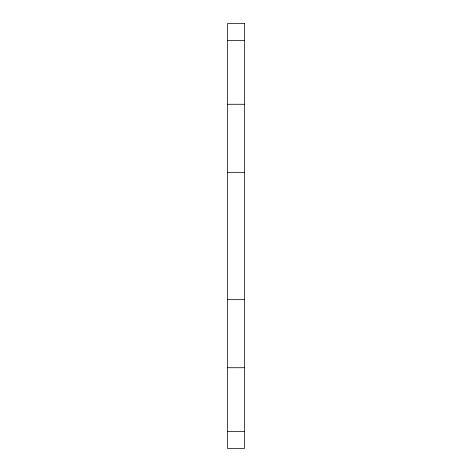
<?xml version="1.0" encoding="UTF-8"?>
<svg xmlns="http://www.w3.org/2000/svg" width="472" height="472" viewBox="0 0 472 472"><rect width="100%" height="100%" fill="white"/><g stroke="black" fill="none" stroke-linecap="round" stroke-linejoin="round"><path stroke-width="0.71" d="M227.492 40.616L244.508 40.616M227.492 104.277L244.508 104.277M227.492 172.339L244.508 172.339M227.492 299.661L244.508 299.661M227.492 367.723L244.508 367.723M227.492 431.384L244.508 431.384M244.508 23.6L227.492 23.6L227.492 448.4L244.508 448.4L244.508 23.6"/></g></svg>
